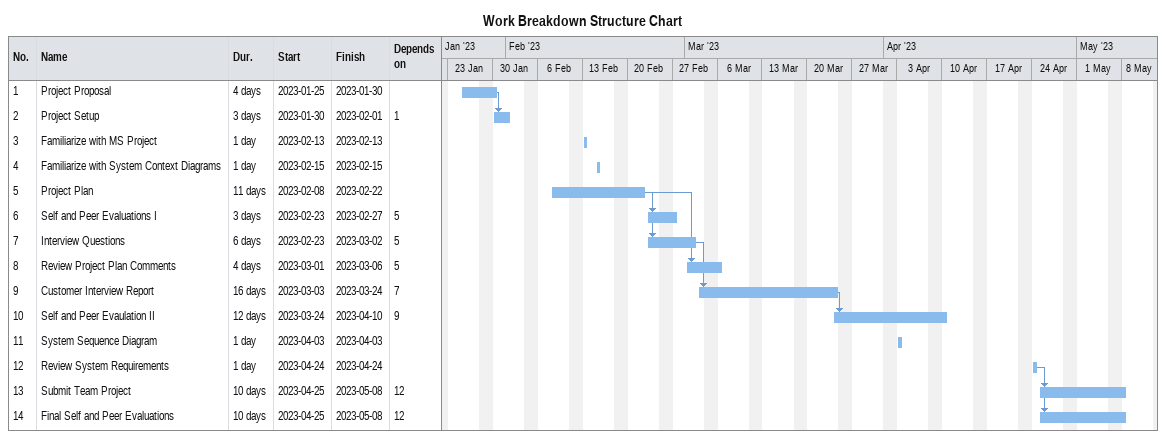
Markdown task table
Work Breakdown Structure Chart

| ID | Task | Duration | Start | Finish | Predecessors |
|---|---|---|---|---|---|
| 1 | Project Proposal | 4d | 2023-01-25 | 2023-01-30 |  |
| 2 | Project Setup | 3d | 2023-01-30 | 2023-02-01 | 1 |
| 3 | Familiarize with MS Project | 1d | 2023-02-13 | 2023-02-13 |  |
| 4 | Familiarize with System Context Diagrams | 1d | 2023-02-15 | 2023-02-15 |  |
| 5 | Project Plan | 11d | 2023-02-08 | 2023-02-22 |  |
| 6 | Self and Peer Evaluations I | 3d | 2023-02-23 | 2023-02-27 | 5 |
| 7 | Interview Questions | 6d | 2023-02-23 | 2023-03-02 | 5 |
| 8 | Review Project Plan Comments | 4d | 2023-03-01 | 2023-03-06 | 5 |
| 9 | Customer Interview Report | 16d | 2023-03-03 | 2023-03-24 | 7 |
| 10 | Self and Peer Evaulation II | 12d | 2023-03-24 | 2023-04-10 | 9 |
| 11 | System Sequence Diagram | 1d | 2023-04-03 | 2023-04-03 |  |
| 12 | Review System Requirements | 1d | 2023-04-24 | 2023-04-24 |  |
| 13 | Submit Team Project | 10d | 2023-04-25 | 2023-05-08 | 12 |
| 14 | Final Self and Peer Evaluations | 10d | 2023-04-25 | 2023-05-08 | 12 |
